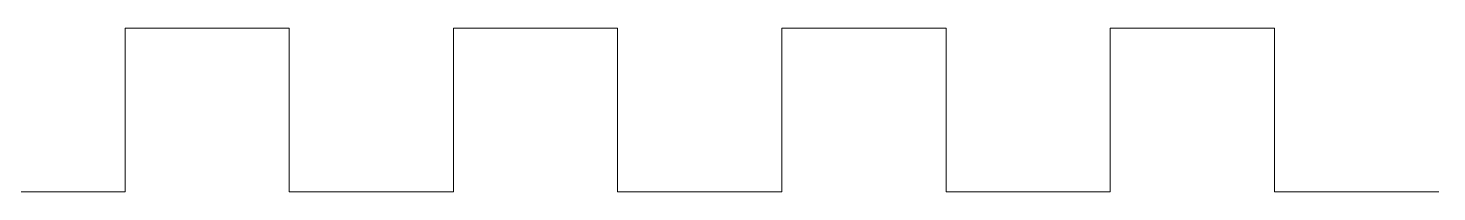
# Model space of a CAD drawing. Header units: centimetres. Extents: x -29.6 to 15.4, y -14.5 to 14.3.
# Drawn here: x -7.829 to -4.741, y 13.931 to 14.291 of the extents above; entities that cross this region are included whole.
import ezdxf

# ---------------------------------------------------------------- set-up
doc = ezdxf.new("R2010")
doc.units = ezdxf.units.CM
doc.header["$MEASUREMENT"] = 0

msp = doc.modelspace()

# ---------------------------------------------------------------- linework, layer by layer
at = {"lineweight": 9}
for points in [[(-7.61678, 13.93075), (-7.61678, 13.93075), (-7.61678, 14.29076), (-7.61678, 14.29076)], [(-7.61678, 14.29076), (-7.61678, 14.29076), (-7.25678, 14.29076), (-7.25678, 14.29076)], [(-7.25678, 14.29076), (-7.25678, 14.29076), (-7.25678, 13.93075), (-7.25678, 13.93075)], [(-6.89677, 13.93075), (-6.89677, 13.93075), (-6.89677, 14.29076), (-6.89677, 14.29076)], [(-6.89677, 14.29076), (-6.89677, 14.29076), (-6.53677, 14.29076), (-6.53677, 14.29076)], [(-6.53677, 14.29076), (-6.53677, 14.29076), (-6.53677, 13.93075), (-6.53677, 13.93075)], [(-6.17677, 13.93075), (-6.17677, 13.93075), (-6.17677, 14.29076), (-6.17677, 14.29076)], [(-6.17677, 14.29076), (-6.17677, 14.29076), (-5.81677, 14.29076), (-5.81677, 14.29076)], [(-5.81677, 14.29076), (-5.81677, 14.29076), (-5.81677, 13.93075), (-5.81677, 13.93075)], [(-5.45676, 13.93075), (-5.45676, 13.93075), (-5.45676, 14.29076), (-5.45676, 14.29076)], [(-5.45676, 14.29076), (-5.45676, 14.29076), (-5.09676, 14.29076), (-5.09676, 14.29076)], [(-5.09676, 14.29076), (-5.09676, 14.29076), (-5.09676, 13.93075), (-5.09676, 13.93075)], [(-7.97678, 13.93075), (-7.97678, 13.93075), (-7.61678, 13.93075), (-7.61678, 13.93075)], [(-7.25678, 13.93075), (-7.25678, 13.93075), (-6.89677, 13.93075), (-6.89677, 13.93075)], [(-6.53677, 13.93075), (-6.53677, 13.93075), (-6.17677, 13.93075), (-6.17677, 13.93075)], [(-5.81677, 13.93075), (-5.81677, 13.93075), (-5.45676, 13.93075), (-5.45676, 13.93075)], [(-5.09676, 13.93075), (-5.09676, 13.93075), (-4.73676, 13.93075), (-4.73676, 13.93075)]]:
    msp.add_open_spline(points, degree=3, dxfattribs=at)

doc.saveas('drawing.dxf')
